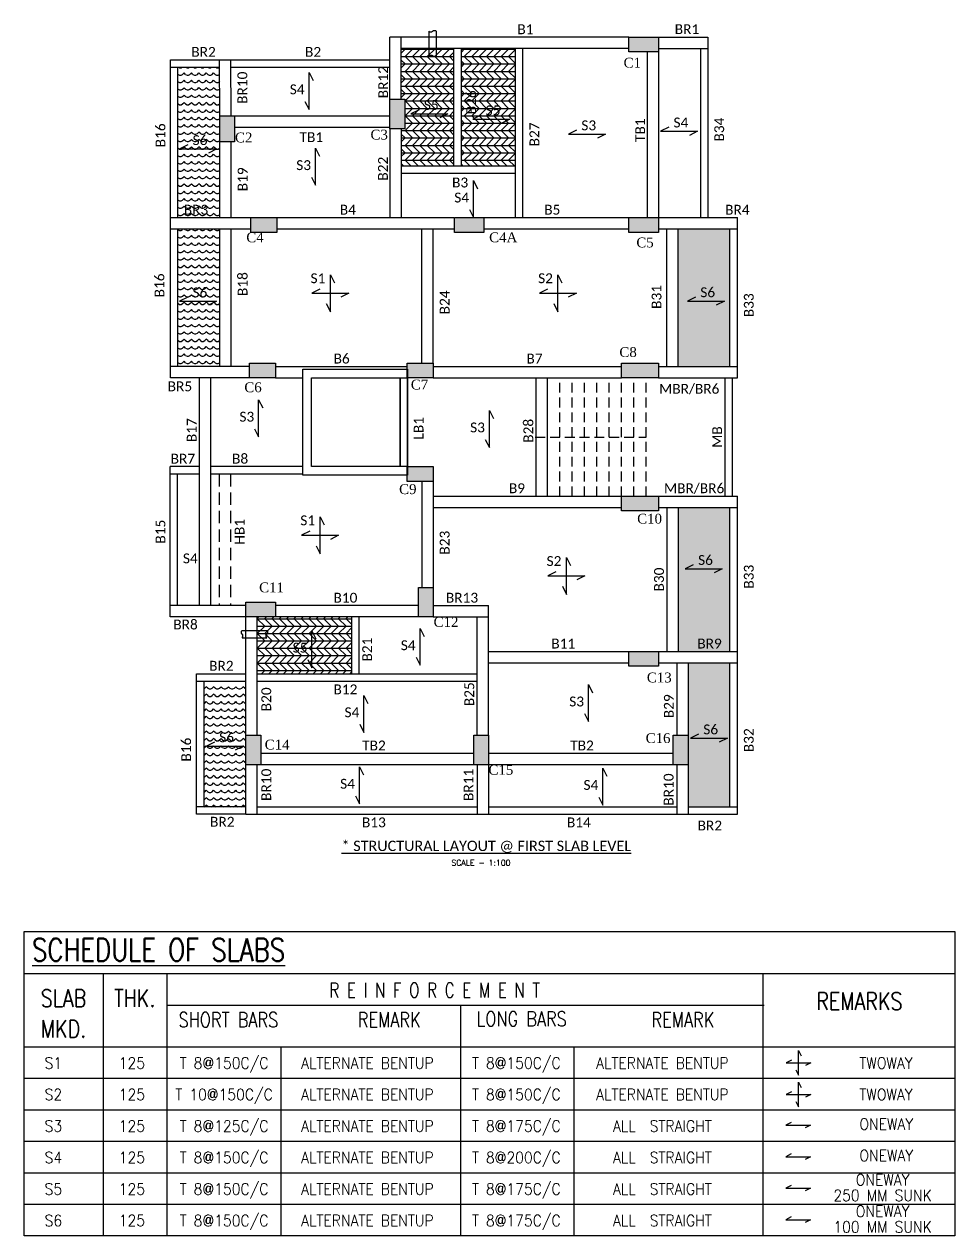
# Model space of a CAD drawing. Extents: x 2365 to 2407.4, y 758 to 784.8.
# Drawn here: x 2365.03 to 2383.91, y 758.77 to 783.35 of the extents above; entities that cross this region are included whole.
import ezdxf
from ezdxf.enums import TextEntityAlignment as Align

# ---------------------------------------------------------------- set-up
doc = ezdxf.new("R2010")
doc.units = 0
doc.linetypes.add('HIDDEN', pattern=[0.375, 0.25, -0.125])
for name, color, linetype in [('ARCH__BM_', 253, 'HIDDEN'), ('BAHUBALI_TITLE__BM_', 4, 'CONTINUOUS'), ('BEAM__BM_', 130, 'CONTINUOUS'), ('BEAM_TEXT__BM_', 20, 'CONTINUOUS'), ('BORDER__BM_', 40, 'CONTINUOUS'), ('COLUMN__BM_', 50, 'CONTINUOUS'), ('COLUMN_TEXT__BM_', 7, 'CONTINUOUS'), ('HIDDEN_BEAMS__BM_', 110, 'HIDDEN'), ('SCHEDULE_TEXT__BM_', 7, 'CONTINUOUS'), ('SLAB_MARK__BM_', 251, 'CONTINUOUS'), ('SLAB_TEXT__BM_', 7, 'CONTINUOUS'), ('SLEEVE__BM_', 80, 'CONTINUOUS'), ('SUB_TITLE__BM_', 3, 'CONTINUOUS'), ('SUNK_BY_150MM__BM_', 44, 'CONTINUOUS'), ('SUNK_BY_200MM__BM_', 201, 'CONTINUOUS'), ('TABLE__BM_', 251, 'CONTINUOUS'), ('TITLE__BM_', 6, 'CONTINUOUS'), ('TITLE_TEXT__BM_', 7, 'CONTINUOUS')]:
    doc.layers.add(name, color=color, linetype=linetype)
doc.styles.add('CALIBRI', font='calibri.ttf')
doc.styles.add('NAME', font='times.ttf')
doc.styles.add('ROMANS', font='romans')
doc.styles.add('RRR', font='romans.shx', dxfattribs={"height": 0.18})
pattern_1 = [(0, (2886.06023, 1160.98872), (0, 0.15), []), (315, (2886.06023, 1160.98872), (0.15, 0), [0.212132034, -0.212132034]), (45, (2886.06023, 1160.98872), (0.15, 0), [0.212132034, -0.212132034])]
pattern_2 = [(0, (2913.58477, 1120.86348), (0, 0.15), [0.03, -0.12]), (45, (2913.64477, 1120.87848), (0, 0.15), [0.042426407, -0.169705628]), (135, (2913.70477, 1120.87848), (-0.15, 0), [0.042426407, -0.169705628]), (26.565051, (2913.61477, 1120.86348), (0.15, 1e-10), [0.03354, -0.301870197]), (333.434949, (2913.70477, 1120.87848), (0.15, -1e-10), [0.03354, -0.301870197])]

# ---------------------------------------------------------------- blocks, each defined once
blk = doc.blocks.new('SLAB_MARK_2W')
at = {"layer": 'SLAB_MARK__BM_'}
for points in [[(823.334, 262.104), (823.431, 261.908), (823.431, 262.804), (823.529, 262.609)], [(823.179, 262.454), (822.983, 262.356), (823.879, 262.356), (823.684, 262.258)]]:
    blk.add_lwpolyline(points, dxfattribs=at)
blk = doc.blocks.new('FHGJG')
at = {"layer": 'SLAB_MARK__BM_'}
for points in [[(652.264, 340.805), (652.346, 340.641), (652.346, 341.391), (652.428, 341.227)], [(652.135, 341.098), (651.971, 341.016), (652.721, 341.016), (652.557, 340.934)]]:
    blk.add_lwpolyline(points, dxfattribs=at)
blk = doc.blocks.new('PIPE')
at = {"layer": 'SLEEVE__BM_'}
for p, q in [((0.001, 0.517), (0.001, 0.016)), ((0.151, 0.518), (0.151, 0.015))]:
    blk.add_line(p, q, dxfattribs=at)
for points in [[(0.151, 0.518, -0.422034), (0.076, 0.518)], [(0.151, 0.015, 0.422765), (0.076, 0.015)]]:
    blk.add_lwpolyline(points, format="xyb", dxfattribs=at)
for centre, start, end in [((0.039, 0.48), 44.6329, 135.5046), ((0.039, 0.053), 224.4858, 315.3902)]:
    blk.add_arc(centre, 0.0532, start, end, dxfattribs=at)

msp = doc.modelspace()

# ---------------------------------------------------------------- hatches: boundary and pattern name
at = {"layer": 'COLUMN__BM_'}
for points in [[(2377.301, 782.783), (2377.301, 783.083), (2377.901, 783.083), (2377.901, 782.783)], [(2372.751, 781.226), (2372.451, 781.226), (2372.451, 781.826), (2372.751, 781.826)], [(2369.3, 780.96), (2369, 780.96), (2369, 781.49), (2369.3, 781.49)], [(2369.63, 779.123), (2369.63, 779.423), (2370.16, 779.423), (2370.16, 779.123)], [(2373.759, 779.123), (2373.759, 779.423), (2374.359, 779.423), (2374.359, 779.123)], [(2377.301, 779.123), (2377.301, 779.423), (2377.901, 779.423), (2377.901, 779.123)], [(2369.603, 776.173), (2369.603, 776.473), (2370.133, 776.473), (2370.133, 776.173)], [(2372.8, 776.173), (2372.8, 776.473), (2373.33, 776.473), (2373.33, 776.173)], [(2377.151, 776.173), (2377.151, 776.473), (2377.901, 776.473), (2377.901, 776.173)], [(2372.8, 774.073), (2372.8, 774.373), (2373.33, 774.373), (2373.33, 774.073)], [(2377.151, 773.473), (2377.151, 773.773), (2377.901, 773.773), (2377.901, 773.473)], [(2373.33, 771.323), (2373.03, 771.323), (2373.03, 771.923), (2373.33, 771.923)], [(2369.53, 771.323), (2369.53, 771.623), (2370.13, 771.623), (2370.13, 771.323)], [(2377.301, 770.323), (2377.301, 770.623), (2377.901, 770.623), (2377.901, 770.323)], [(2369.83, 768.323), (2369.53, 768.323), (2369.53, 768.923), (2369.83, 768.923)], [(2374.451, 768.323), (2374.151, 768.323), (2374.151, 768.923), (2374.451, 768.923)], [(2378.501, 768.323), (2378.201, 768.323), (2378.201, 768.923), (2378.501, 768.923)]]:
    msp.add_hatch(color=256, dxfattribs=at).paths.add_polyline_path(points, flags=0)
at = {"layer": 'SUNK_BY_150MM__BM_'}
h = msp.add_hatch(dxfattribs=at)
h.set_pattern_fill('WATER', color=256, scale=0.15, style=0)
h.set_pattern_definition(pattern_2)
h.paths.add_polyline_path([(2369, 780.96), (2369, 781.49), (2368.996, 782.473), (2368.15, 782.473), (2368.15, 779.423), (2369, 779.423)])
h.paths.add_polyline_path([(2369, 779.193), (2368.15, 779.193), (2368.15, 776.403), (2369, 776.403)])
h.paths.add_polyline_path([(2368.397, 780.84), (2368.804, 780.84), (2368.804, 781.148), (2368.397, 781.148)], flags=24)
h.paths.add_polyline_path([(2368.215, 779.455), (2368.82, 779.455), (2368.82, 779.762), (2368.215, 779.762)], flags=24)
h.paths.add_polyline_path([(2368.394, 777.751), (2368.801, 777.751), (2368.801, 778.058), (2368.394, 778.058)], flags=24)
h = msp.add_hatch(dxfattribs=at)
h.set_pattern_fill('WATER', color=256, scale=0.15, style=0)
h.set_pattern_definition(pattern_2)
h.paths.add_polyline_path([(2379.351, 770.393), (2378.501, 770.393), (2378.501, 768.923), (2378.501, 768.323), (2378.501, 767.473), (2379.351, 767.473)])
h.paths.add_polyline_path([(2379.351, 773.543), (2378.301, 773.543), (2378.301, 770.623), (2379.351, 770.623)])
h.paths.add_polyline_path([(2379.351, 779.193), (2378.301, 779.193), (2378.301, 776.403), (2379.351, 776.403)])
h.paths.add_polyline_path([(2378.758, 768.889), (2379.165, 768.889), (2379.165, 769.196), (2378.758, 769.196)], flags=24)
h.paths.add_polyline_path([(2378.652, 772.325), (2379.059, 772.325), (2379.059, 772.632), (2378.652, 772.632)], flags=24)
h.paths.add_polyline_path([(2378.633, 770.655), (2379.238, 770.655), (2379.238, 770.962), (2378.633, 770.962)], flags=24)
h.paths.add_polyline_path([(2378.697, 777.755), (2379.104, 777.755), (2379.104, 778.062), (2378.697, 778.062)], flags=24)
h = msp.add_hatch(dxfattribs=at)
h.set_pattern_fill('WATER', color=256, scale=0.15, style=0)
h.set_pattern_definition(pattern_2)
h.paths.add_polyline_path([(2369.53, 769.973), (2368.68, 769.973), (2368.68, 767.473), (2369.53, 767.473), (2369.53, 768.323), (2369.53, 768.923)])
h.paths.add_polyline_path([(2368.936, 768.729), (2369.343, 768.729), (2369.343, 769.037), (2368.936, 769.037)], flags=24)
at = {"layer": 'SUNK_BY_200MM__BM_'}
h = msp.add_hatch(dxfattribs=at)
h.set_pattern_fill('GLB', color=256, scale=0.15, style=0)
h.set_pattern_definition(pattern_1)
h.paths.add_polyline_path([(2373.751, 782.853), (2372.681, 782.853), (2372.681, 781.826), (2372.751, 781.826), (2372.751, 781.226), (2372.681, 781.226), (2372.681, 780.473), (2373.751, 780.473)])
h.paths.add_polyline_path([(2375.001, 782.853), (2373.901, 782.853), (2373.901, 780.473), (2375.001, 780.473)])
h.paths.add_polyline_path([(2373.089, 781.553), (2373.496, 781.553), (2373.496, 781.86), (2373.089, 781.86)], flags=24)
h.paths.add_polyline_path([(2374.342, 781.443), (2374.749, 781.443), (2374.749, 781.751), (2374.342, 781.751)], flags=24)
h.paths.add_polyline_path([(2374.231, 781.465), (2374.231, 782.058), (2373.924, 782.058), (2373.924, 781.465)], flags=24)
h = msp.add_hatch(dxfattribs=at)
h.set_pattern_fill('GLB', color=256, scale=0.15, style=0)
h.set_pattern_definition(pattern_1)
h.paths.add_polyline_path([(2371.68, 771.323), (2370.13, 771.323), (2369.76, 771.323), (2369.76, 770.173), (2371.68, 770.173)])
h.paths.add_polyline_path([(2370.426, 770.548), (2370.833, 770.548), (2370.833, 770.856), (2370.426, 770.856)], flags=24)

# ---------------------------------------------------------------- linework, layer by layer
at = {"layer": 'ARCH__BM_', "ltscale": 0.8}
for p, q in [((2375.651, 773.773), (2375.651, 776.173)), ((2375.901, 773.773), (2375.901, 776.173)), ((2376.151, 773.773), (2376.151, 776.173)), ((2376.401, 773.773), (2376.401, 776.173)), ((2376.651, 773.773), (2376.651, 776.173)), ((2376.901, 773.773), (2376.901, 776.173)), ((2377.151, 773.773), (2377.151, 776.173)), ((2377.401, 773.773), (2377.401, 776.173)), ((2377.651, 773.773), (2377.651, 776.173)), ((2375.401, 774.973), (2377.651, 774.973))]:
    msp.add_line(p, q, dxfattribs=at)
at = {"layer": 'BEAM__BM_'}
for p, q in [((2377.301, 783.083), (2372.451, 783.083)), ((2372.451, 781.826), (2372.451, 783.083)), ((2372.681, 781.826), (2372.681, 783.083)), ((2377.901, 783.083), (2378.901, 783.083)), ((2378.901, 783.083), (2378.901, 779.423)), ((2368, 782.623), (2368.995, 782.623)), ((2368, 779.423), (2368, 782.623)), ((2368.995, 782.623), (2372.451, 782.623)), ((2369, 781.49), (2368.995, 782.623)), ((2369.23, 781.491), (2369.225, 782.624)), ((2377.301, 782.853), (2372.681, 782.853)), ((2373.751, 780.473), (2373.751, 782.853)), ((2373.901, 780.473), (2373.901, 782.853)), ((2375.001, 780.473), (2375.001, 782.853)), ((2375.151, 780.473), (2375.151, 782.853)), ((2377.671, 782.783), (2377.671, 779.423)), ((2377.901, 782.853), (2378.901, 782.853)), ((2377.901, 782.783), (2377.901, 779.423)), ((2378.751, 782.853), (2378.751, 779.423)), ((2368, 782.473), (2368.995, 782.473)), ((2368.15, 779.423), (2368.15, 782.473)), ((2369.226, 782.473), (2372.451, 782.473)), ((2369.3, 781.49), (2372.451, 781.49)), ((2369.3, 781.26), (2372.451, 781.26)), ((2372.451, 781.226), (2372.451, 779.423)), ((2372.681, 781.226), (2372.681, 779.423)), ((2369, 779.423), (2369, 780.96)), ((2369.23, 779.423), (2369.23, 780.96)), ((2372.681, 780.473), (2375.001, 780.473)), ((2375.001, 779.423), (2375.001, 780.473)), ((2375.151, 779.423), (2375.151, 780.473)), ((2372.681, 780.323), (2375.001, 780.323)), ((2368, 779.423), (2369.63, 779.423)), ((2368, 776.173), (2368, 779.423)), ((2370.16, 779.423), (2373.751, 779.423)), ((2374.359, 779.423), (2377.301, 779.423)), ((2377.901, 779.423), (2379.501, 779.423)), ((2379.501, 776.173), (2379.501, 779.423)), ((2368, 779.193), (2369.63, 779.193)), ((2368.15, 776.403), (2368.15, 779.193)), ((2369, 776.403), (2369, 779.193)), ((2369.23, 776.403), (2369.23, 779.193)), ((2370.16, 779.193), (2373.751, 779.193)), ((2373.1, 776.473), (2373.1, 779.193)), ((2373.33, 776.473), (2373.33, 779.193)), ((2374.359, 779.193), (2377.301, 779.193)), ((2377.901, 779.193), (2379.501, 779.193)), ((2378.071, 776.403), (2378.071, 779.193)), ((2378.301, 776.403), (2378.301, 779.193)), ((2379.351, 776.403), (2379.351, 779.193)), ((2369.603, 776.403), (2368, 776.403)), ((2370.133, 776.403), (2372.8, 776.403)), ((2373.33, 776.403), (2377.151, 776.403)), ((2377.901, 776.403), (2379.501, 776.403)), ((2369.603, 776.173), (2368, 776.173)), ((2368.589, 771.553), (2368.589, 776.173)), ((2368.819, 771.553), (2368.819, 776.173)), ((2370.133, 776.173), (2370.684, 776.173)), ((2372.659, 774.373), (2372.659, 776.173)), ((2372.809, 774.373), (2372.809, 776.173)), ((2373.33, 776.173), (2377.151, 776.173)), ((2375.421, 773.773), (2375.421, 776.173)), ((2375.651, 773.773), (2375.651, 776.173)), ((2377.901, 776.173), (2379.501, 776.173)), ((2379.251, 773.773), (2379.251, 776.173)), ((2379.401, 773.773), (2379.401, 776.173)), ((2368.589, 774.373), (2367.99, 774.373)), ((2367.99, 771.323), (2367.99, 774.373)), ((2370.684, 774.373), (2368.819, 774.373)), ((2368.589, 774.223), (2367.99, 774.223)), ((2368.14, 771.553), (2368.14, 774.223)), ((2370.684, 774.223), (2368.819, 774.223)), ((2373.1, 774.073), (2373.1, 771.923)), ((2373.33, 774.073), (2373.33, 771.923)), ((2373.33, 773.773), (2377.151, 773.773)), ((2377.901, 773.773), (2379.501, 773.773)), ((2379.501, 770.393), (2379.501, 773.773)), ((2373.33, 773.543), (2377.151, 773.543)), ((2377.901, 773.543), (2379.501, 773.543)), ((2378.071, 773.543), (2378.071, 770.623)), ((2378.301, 773.543), (2378.301, 770.623)), ((2379.351, 770.623), (2379.351, 773.543)), ((2369.53, 771.553), (2367.99, 771.553)), ((2369.53, 771.323), (2367.99, 771.323)), ((2369.53, 768.923), (2369.53, 771.323)), ((2369.76, 768.923), (2369.76, 771.323)), ((2373.03, 771.553), (2370.13, 771.553)), ((2373.03, 771.323), (2370.13, 771.323)), ((2371.68, 770.173), (2371.68, 771.323)), ((2371.83, 770.173), (2371.83, 771.323)), ((2373.33, 771.553), (2374.451, 771.553)), ((2373.33, 771.323), (2374.451, 771.323)), ((2374.221, 768.923), (2374.221, 771.323)), ((2374.451, 768.923), (2374.451, 771.553)), ((2374.451, 770.623), (2377.301, 770.623)), ((2377.901, 770.623), (2379.501, 770.623)), ((2374.451, 770.393), (2377.301, 770.393)), ((2377.901, 770.393), (2379.501, 770.393)), ((2378.271, 770.393), (2378.271, 768.923)), ((2378.501, 770.393), (2378.501, 768.923)), ((2379.351, 767.473), (2379.351, 770.393)), ((2379.501, 767.323), (2379.501, 770.393)), ((2368.53, 767.323), (2368.53, 770.173)), ((2368.53, 770.173), (2369.521, 770.173)), ((2369.76, 770.173), (2374.221, 770.173)), ((2368.53, 770.023), (2369.521, 770.023)), ((2368.68, 767.473), (2368.68, 770.023)), ((2369.76, 770.023), (2374.221, 770.023)), ((2374.151, 768.553), (2369.83, 768.553)), ((2378.201, 768.553), (2374.451, 768.553)), ((2369.53, 767.323), (2369.53, 768.323)), ((2369.76, 767.323), (2369.76, 768.323)), ((2374.151, 768.323), (2369.83, 768.323)), ((2374.221, 768.323), (2374.221, 767.323)), ((2374.451, 768.323), (2374.451, 767.323)), ((2378.201, 768.323), (2374.451, 768.323)), ((2378.271, 768.323), (2378.271, 767.323)), ((2378.501, 768.323), (2378.501, 767.323)), ((2369.53, 767.473), (2368.53, 767.473)), ((2369.76, 767.473), (2374.221, 767.473)), ((2374.451, 767.473), (2378.271, 767.473)), ((2378.501, 767.473), (2379.501, 767.473)), ((2369.53, 767.323), (2368.53, 767.323)), ((2369.53, 767.323), (2374.451, 767.323)), ((2374.451, 767.323), (2378.501, 767.323)), ((2378.501, 767.323), (2379.501, 767.323))]:
    msp.add_line(p, q, dxfattribs=at)
at = {"layer": 'BORDER__BM_'}
msp.add_line((2365.031, 764.095), (2383.913, 764.095), dxfattribs=at)
msp.add_lwpolyline([(2383.913, 758.773), (2365.031, 758.773), (2365.031, 764.946), (2383.913, 764.946)], close=True, dxfattribs=at)
at = {"layer": 'COLUMN__BM_'}
for p, q in [((2370.859, 776.173), (2372.8, 776.173)), ((2370.859, 774.373), (2370.859, 776.173)), ((2372.659, 776.173), (2372.659, 774.373)), ((2372.8, 774.373), (2370.859, 774.373))]:
    msp.add_line(p, q, dxfattribs=at)
for points in [[(2377.301, 782.783), (2377.301, 783.083), (2377.901, 783.083), (2377.901, 782.783)], [(2372.751, 781.226), (2372.451, 781.226), (2372.451, 781.826), (2372.751, 781.826)], [(2369.3, 780.96), (2369, 780.96), (2369, 781.49), (2369.3, 781.49)], [(2369.63, 779.123), (2369.63, 779.423), (2370.16, 779.423), (2370.16, 779.123)], [(2373.759, 779.123), (2373.759, 779.423), (2374.359, 779.423), (2374.359, 779.123)], [(2377.301, 779.123), (2377.301, 779.423), (2377.901, 779.423), (2377.901, 779.123)], [(2369.603, 776.173), (2369.603, 776.473), (2370.133, 776.473), (2370.133, 776.173)], [(2372.8, 776.173), (2372.8, 776.473), (2373.33, 776.473), (2373.33, 776.173)], [(2377.151, 776.173), (2377.151, 776.473), (2377.901, 776.473), (2377.901, 776.173)], [(2370.684, 776.348), (2372.809, 776.348), (2372.809, 774.198), (2370.684, 774.198)], [(2372.8, 774.073), (2372.8, 774.373), (2373.33, 774.373), (2373.33, 774.073)], [(2377.151, 773.473), (2377.151, 773.773), (2377.901, 773.773), (2377.901, 773.473)], [(2373.33, 771.323), (2373.03, 771.323), (2373.03, 771.923), (2373.33, 771.923)], [(2369.53, 771.323), (2369.53, 771.623), (2370.13, 771.623), (2370.13, 771.323)], [(2377.301, 770.323), (2377.301, 770.623), (2377.901, 770.623), (2377.901, 770.323)], [(2369.83, 768.323), (2369.53, 768.323), (2369.53, 768.923), (2369.83, 768.923)], [(2374.451, 768.323), (2374.151, 768.323), (2374.151, 768.923), (2374.451, 768.923)], [(2378.501, 768.323), (2378.201, 768.323), (2378.201, 768.923), (2378.501, 768.923)]]:
    msp.add_lwpolyline(points, close=True, dxfattribs=at)
at = {"layer": 'HIDDEN_BEAMS__BM_'}
for p, q in [((2368.99, 774.223), (2368.99, 771.553)), ((2369.22, 774.223), (2369.22, 771.553))]:
    msp.add_line(p, q, dxfattribs=at)
at = {"layer": 'SLAB_MARK__BM_'}
for points in [[(2370.728, 781.781), (2370.81, 781.617), (2370.81, 782.367), (2370.892, 782.203)], [(2373.043, 781.609), (2372.879, 781.527), (2373.629, 781.527), (2373.465, 781.446)], [(2374.296, 781.5), (2374.132, 781.418), (2374.882, 781.418), (2374.719, 781.336)], [(2376.238, 781.196), (2376.074, 781.114), (2376.824, 781.114), (2376.66, 781.032)], [(2378.108, 781.255), (2377.944, 781.173), (2378.694, 781.173), (2378.53, 781.091)], [(2368.351, 780.897), (2368.187, 780.815), (2368.937, 780.815), (2368.773, 780.733)], [(2370.86, 780.244), (2370.942, 780.08), (2370.942, 780.83), (2371.024, 780.666)], [(2374.067, 779.587), (2374.149, 779.423), (2374.149, 780.173), (2374.231, 780.009)], [(2368.348, 777.808), (2368.185, 777.726), (2368.934, 777.726), (2368.771, 777.644)], [(2378.652, 777.811), (2378.488, 777.73), (2379.238, 777.73), (2379.074, 777.648)], [(2369.706, 775.142), (2369.788, 774.978), (2369.788, 775.728), (2369.87, 775.564)], [(2374.387, 774.924), (2374.469, 774.76), (2374.469, 775.51), (2374.551, 775.346)], [(2378.607, 772.382), (2378.443, 772.3), (2379.193, 772.3), (2379.029, 772.218)], [(2372.981, 770.507), (2373.063, 770.343), (2373.063, 771.093), (2373.145, 770.929)], [(2370.787, 770.459), (2370.869, 770.295), (2370.869, 771.045), (2370.951, 770.881)], [(2376.399, 769.366), (2376.481, 769.202), (2376.481, 769.952), (2376.563, 769.788)], [(2371.839, 769.147), (2371.921, 768.983), (2371.921, 769.733), (2372.003, 769.569)], [(2378.713, 768.945), (2378.549, 768.864), (2379.299, 768.864), (2379.135, 768.782)], [(2368.89, 768.786), (2368.727, 768.704), (2369.476, 768.704), (2369.313, 768.622)], [(2371.751, 767.696), (2371.832, 767.533), (2371.832, 768.282), (2371.914, 768.119)], [(2376.689, 767.672), (2376.771, 767.509), (2376.771, 768.259), (2376.853, 768.095)], [(2380.595, 761.071), (2380.486, 761.016), (2380.987, 761.016), (2380.877, 760.961)], [(2380.595, 760.432), (2380.486, 760.377), (2380.987, 760.377), (2380.877, 760.323)], [(2380.595, 759.793), (2380.486, 759.738), (2380.987, 759.738), (2380.877, 759.684)], [(2380.595, 759.154), (2380.486, 759.099), (2380.987, 759.099), (2380.877, 759.045)]]:
    msp.add_lwpolyline(points, dxfattribs=at)
at = {"layer": 'TABLE__BM_'}
for p, q in [((2366.641, 764.937), (2366.641, 764.946)), ((2367.93, 764.937), (2367.93, 764.946)), ((2370.245, 764.937), (2370.245, 764.946)), ((2366.641, 758.773), (2366.641, 764.095)), ((2367.93, 758.773), (2367.93, 764.095)), ((2367.93, 758.773), (2367.93, 764.095)), ((2367.93, 758.773), (2367.93, 764.095)), ((2367.93, 758.773), (2367.93, 764.095)), ((2367.93, 758.773), (2367.93, 764.095)), ((2380.026, 758.773), (2380.026, 764.095)), ((2380.026, 758.773), (2380.026, 764.095)), ((2380.026, 758.773), (2380.026, 764.095)), ((2380.026, 758.773), (2380.026, 764.095)), ((2380.026, 758.773), (2380.026, 764.095)), ((2367.93, 763.452), (2380.044, 763.452)), ((2373.888, 758.773), (2373.888, 763.452)), ((2365.031, 762.607), (2383.913, 762.607)), ((2370.245, 758.773), (2370.245, 762.607)), ((2376.192, 758.773), (2376.192, 762.607)), ((2365.031, 761.968), (2383.913, 761.968)), ((2365.031, 761.329), (2383.913, 761.329)), ((2365.031, 760.69), (2383.913, 760.69)), ((2365.031, 760.69), (2383.913, 760.69)), ((2365.031, 760.69), (2383.913, 760.69)), ((2365.031, 760.051), (2383.913, 760.051)), ((2365.031, 760.051), (2383.913, 760.051)), ((2365.031, 759.412), (2383.913, 759.412)), ((2365.031, 759.412), (2383.913, 759.412))]:
    msp.add_line(p, q, dxfattribs=at)

# ---------------------------------------------------------------- block references
at = {"layer": 'BAHUBALI_TITLE__BM_', "xscale": 0.5587284566856363, "yscale": 0.5587284566856363, "zscale": 0.5587284566856363}
for p in [(1920.666, 615.693), (1920.666, 615.054)]:
    msp.add_blockref('SLAB_MARK_2W', p, dxfattribs=at)
at = {"layer": 'SLAB_MARK__BM_'}
for p in [(1718.897, 436.874), (1723.514, 436.874), (1718.689, 431.964), (1723.686, 431.14)]:
    msp.add_blockref('FHGJG', p, dxfattribs=at)
at = {"layer": 'SLEEVE__BM_', "xscale": -0.9962016975403694, "yscale": 0.9962016975403694, "zscale": 0.996201697540334}
msp.add_blockref('PIPE', (2373.393, 782.689), dxfattribs=at)
at = {"layer": 'SLEEVE__BM_', "xscale": -0.9962016975403694, "yscale": 0.9962016975403694, "zscale": 0.996201697540334, "rotation": 90}
msp.add_blockref('PIPE', (2369.969, 771.051), dxfattribs=at)

# ---------------------------------------------------------------- texts
at = {"layer": 'BEAM_TEXT__BM_', "style": 'CALIBRI'}
for s, p in [('B1', (2375.201, 783.083)), ('BR1', (2378.479, 783.085)), ('BR2', (2368.669, 782.624)), ('B2', (2370.892, 782.624)), ('TB1', (2370.857, 780.895)), ('B3', (2373.876, 779.975)), ('BR3', (2368.517, 779.424)), ('B4', (2371.598, 779.424)), ('B5', (2375.746, 779.424)), ('BR4', (2379.501, 779.423)), ('B6', (2371.472, 776.404)), ('B7', (2375.385, 776.404)), ('BR5', (2368.19, 775.841)), ('MBR/BR6', (2378.525, 775.791)), ('BR7', (2368.251, 774.374)), ('B8', (2369.412, 774.374)), ('B9', (2375.029, 773.774)), ('MBR/BR6', (2378.624, 773.774)), ('B10', (2371.549, 771.554)), ('BR13', (2373.914, 771.554)), ('BR8', (2368.304, 771.011)), ('B11', (2375.968, 770.624)), ('BR9', (2378.936, 770.624)), ('BR2', (2369.031, 770.174)), ('B12', (2371.549, 769.695)), ('TB2', (2372.127, 768.557)), ('TB2', (2376.349, 768.557)), ('BR2', (2369.05, 767.01)), ('B13', (2372.126, 766.997)), ('B14', (2376.285, 766.997)), ('BR2', (2378.942, 766.933))]:
    msp.add_text(s, height=0.2, dxfattribs=at).set_placement(p, align=Align.BOTTOM_CENTER)
for s, p in [('BR10', (2369.617, 782.057)), ('BR12', (2372.475, 782.171)), ('B26', (2374.261, 781.761)), ('TB1', (2377.689, 781.196)), ('B34', (2379.293, 781.208)), ('B16', (2367.955, 781.092)), ('B27', (2375.543, 781.11)), ('B19', (2369.622, 780.2)), ('B22', (2372.47, 780.415)), ('B16', (2367.935, 778.048)), ('B18', (2369.622, 778.074)), ('B31', (2378.021, 777.814)), ('B24', (2373.722, 777.704)), ('B33', (2379.893, 777.646)), ('B17', (2368.589, 775.112)), ('LB1', (2373.193, 775.15)), ('B28', (2375.42, 775.099)), ('MB', (2379.251, 774.973)), ('B15', (2367.955, 773.054)), ('HB1', (2369.561, 773.051)), ('B23', (2373.722, 772.83)), ('B30', (2378.071, 772.083)), ('B33', (2379.893, 772.14)), ('B21', (2372.15, 770.662)), ('B20', (2370.102, 769.653)), ('B25', (2374.221, 769.757)), ('B29', (2378.271, 769.513)), ('B16', (2368.476, 768.633)), ('B32', (2379.893, 768.823)), ('BR10', (2370.102, 767.92)), ('BR11', (2374.206, 767.918)), ('BR10', (2378.266, 767.823))]:
    msp.add_text(s, height=0.2, rotation=90, dxfattribs=at).set_placement(p, align=Align.BOTTOM_CENTER)
at = {"layer": 'COLUMN_TEXT__BM_', "style": 'NAME'}
for s, p in [('C1', (2377.193, 782.665)), ('C2', (2369.308, 781.148)), ('C3', (2372.058, 781.206)), ('C4', (2369.538, 779.123)), ('C4A', (2374.465, 779.123)), ('C5', (2377.452, 779.019)), ('C8', (2377.108, 776.796)), ('C6', (2369.498, 776.082)), ('C7', (2372.876, 776.137)), ('C9', (2372.638, 774.016)), ('C10', (2377.469, 773.417)), ('C11', (2369.798, 772.023)), ('C12', (2373.338, 771.323)), ('C13', (2377.665, 770.196)), ('C16', (2377.641, 768.967)), ('C14', (2369.911, 768.835)), ('C15', (2374.451, 768.323))]:
    msp.add_text(s, height=0.2, rotation=360, dxfattribs=at).set_placement(p, align=Align.TOP_LEFT)
at = {"layer": 'SCHEDULE_TEXT__BM_', "linetype": 'CONTINUOUS', "style": 'ROMANS', "width": 0.9}
for s, p in [('S1', (2365.623, 762.093)), ('125', (2367.216, 762.093)), ('T 8@150C/C', (2369.086, 762.093)), ('ALTERNATE BENTUP', (2371.995, 762.093)), ('T 8@150C/C', (2375.016, 762.093)), ('ALTERNATE BENTUP', (2377.98, 762.093)), ('TWOWAY', (2382.517, 762.093)), ('S2', (2365.623, 761.454)), ('125', (2367.216, 761.454)), ('T 10@150C/C', (2369.086, 761.454)), ('ALTERNATE BENTUP', (2371.995, 761.454)), ('T 8@150C/C', (2375.016, 761.454)), ('ALTERNATE BENTUP', (2377.98, 761.454)), ('TWOWAY', (2382.517, 761.454)), ('S3', (2365.623, 760.815)), ('125', (2367.216, 760.815)), ('T 8@125C/C', (2369.086, 760.815)), ('ALTERNATE BENTUP', (2371.995, 760.815)), ('T 8@175C/C', (2375.016, 760.815)), ('ALL  STRAIGHT', (2377.98, 760.815)), ('ONEWAY', (2382.523, 760.854)), ('T 8@150C/C', (2369.086, 760.176)), ('T 8@200C/C', (2375.016, 760.176)), ('ONEWAY', (2382.523, 760.215)), ('S4', (2365.623, 760.176)), ('125', (2367.216, 760.176)), ('ALTERNATE BENTUP', (2371.995, 760.176)), ('ALL  STRAIGHT', (2377.98, 760.176)), ('ONEWAY', (2382.448, 759.723)), ('S5', (2365.623, 759.537)), ('125', (2367.216, 759.537)), ('T 8@150C/C', (2369.086, 759.537)), ('ALTERNATE BENTUP', (2371.995, 759.537)), ('T 8@175C/C', (2375.016, 759.537)), ('ALL  STRAIGHT', (2377.98, 759.537)), ('250 MM SUNK', (2382.448, 759.408)), ('ONEWAY', (2382.448, 759.085)), ('S6', (2365.623, 758.898)), ('125', (2367.216, 758.899)), ('T 8@150C/C', (2369.086, 758.898)), ('ALTERNATE BENTUP', (2371.995, 758.898)), ('T 8@175C/C', (2375.016, 758.898)), ('ALL  STRAIGHT', (2377.98, 758.898)), ('100 MM SUNK', (2382.448, 758.769))]:
    msp.add_text(s, height=0.23, dxfattribs=at).set_placement(p, align=Align.BOTTOM_CENTER)
at = {"layer": 'SLAB_TEXT__BM_', "style": 'CALIBRI'}
for s, p in [('S4', (2370.419, 781.924)), ('S5', (2373.14, 781.607)), ('S5', (2374.393, 781.497)), ('S3', (2376.335, 781.194)), ('S4', (2378.205, 781.252)), ('S6', (2368.448, 780.895)), ('S3', (2370.55, 780.387)), ('S4', (2373.757, 779.73)), ('S1', (2370.841, 778.093)), ('S2', (2375.458, 778.093)), ('S6', (2368.445, 777.805)), ('S6', (2378.749, 777.809)), ('S3', (2369.397, 775.285)), ('S3', (2374.078, 775.067)), ('S1', (2370.633, 773.183)), ('S4', (2368.251, 772.412)), ('S2', (2375.63, 772.358)), ('S6', (2378.704, 772.379)), ('S4', (2372.671, 770.65)), ('S5', (2370.477, 770.602)), ('S3', (2376.089, 769.509)), ('S4', (2371.53, 769.29)), ('S6', (2378.81, 768.943)), ('S6', (2368.987, 768.783)), ('S4', (2371.441, 767.84)), ('S4', (2376.379, 767.816))]:
    msp.add_text(s, height=0.2, dxfattribs=at).set_placement(p)
at = {"layer": 'SUB_TITLE__BM_', "style": 'ROMANS'}
for s, height, width, p in [('SLAB', 0.3539, 0.8, (2365.368, 763.414)), ('THK.', 0.3539, 0.8, (2366.856, 763.414)), ('R E I N F O R C E M E N T', 0.29961, 0.75, (2371.222, 763.605)), ('REMARKS', 0.3539, 0.8, (2381.104, 763.355)), ('SHORT BARS', 0.2996, 0.8, (2368.162, 763.006)), ('REMARK', 0.2996, 0.8, (2371.801, 763.006)), ('LONG BARS', 0.2996, 0.8, (2374.211, 763.022)), ('REMARK', 0.2996, 0.8, (2377.76, 763.006)), ('MKD.', 0.3539, 0.8, (2365.368, 762.792))]:
    msp.add_text(s, height=height, dxfattribs=dict(at, width=width)).set_placement(p)
at = {"layer": 'TITLE__BM_', "linetype": 'CONTINUOUS', "style": 'ROMANS', "width": 0.8}
msp.add_text('%%uSCHEDULE OF SLABS', height=0.4554, dxfattribs=at).set_placement((2365.19, 764.345))
at = {"layer": 'TITLE_TEXT__BM_'}
for s, height, style, p in [('%%U* STRUCTURAL LAYOUT @ FIRST SLAB LEVEL', 0.21, 'CALIBRI', (2371.47, 766.576)), ('SCALE - 1:100', 0.1152, 'RRR', (2373.699, 766.28))]:
    msp.add_text(s, height=height, dxfattribs=dict(at, style=style)).set_placement(p)

doc.saveas('drawing.dxf')
